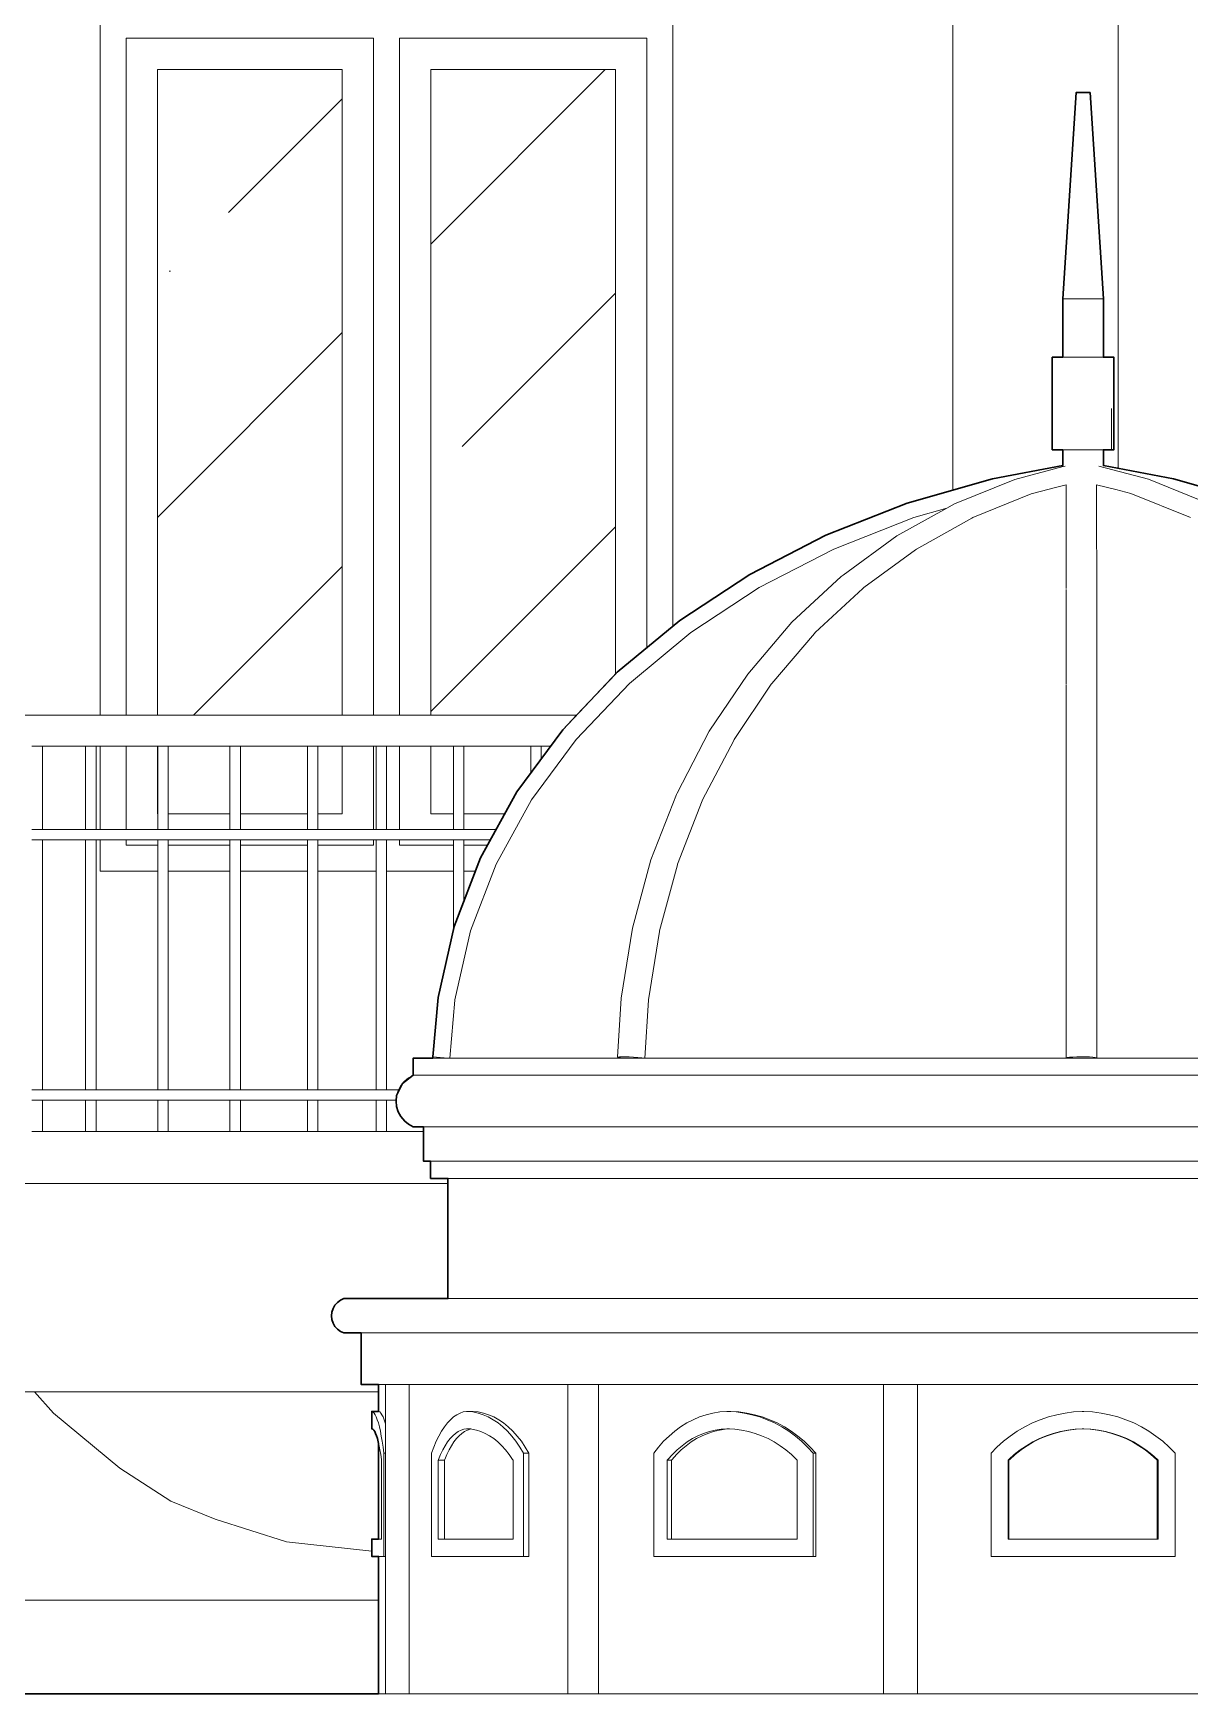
# Model space of a CAD drawing. Header units: millimetres. Extents: x -667 to -468, y -723 to -475.
# Drawn here: x -657.577 to -655.355, y -492.125 to -488.935 of the extents above; entities that cross this region are included whole.
import ezdxf

# ---------------------------------------------------------------- set-up
doc = ezdxf.new("R2010")
doc.units = ezdxf.units.MM
doc.layers.get('0').update_dxf_attribs({"lineweight": 9})
doc.layers.add('dinding', color=36, linetype='Continuous', lineweight=9)
doc.layers.add('NOTASI', color=250, linetype='Continuous', lineweight=5)

msp = doc.modelspace()

# ---------------------------------------------------------------- hatches: boundary and pattern name
at = {"layer": 'NOTASI'}
h = msp.add_hatch(dxfattribs=at)
h.set_pattern_fill('ANSI35', color=256, scale=0.1, style=0)
h.set_pattern_definition([(45, (-11.52194, 2.3887), (-0.4490128, 0.4490128), []), (45, (-11.0729, 2.3887), (-0.4490128, 0.4490128), [0.79375, -0.15875, 0, -0.15875])])
h.paths.add_polyline_path([(-653.9583, -489.0049), (-654.3133, -489.0049), (-654.3133, -490.2449), (-653.9583, -490.2449)])
h.paths.add_polyline_path([(-654.4833, -489.0049), (-654.8383, -489.0049), (-654.8383, -490.0284), (-654.7857, -490.063), (-654.6653, -490.1628), (-654.5872, -490.2449), (-654.4833, -490.2449)])
h.paths.add_polyline_path([(-656.4583, -489.0049), (-656.8133, -489.0049), (-656.8133, -490.2449), (-656.5329, -490.2449), (-656.4583, -490.1665)])
h.paths.add_polyline_path([(-656.9833, -489.0049), (-657.3383, -489.0049), (-657.3383, -490.2449), (-656.9833, -490.2449)])

# ---------------------------------------------------------------- linework, layer by layer
at = {"lineweight": 30}
msp.add_lwpolyline([(-655.2221, -489.838), (-655.3862, -489.7911), (-655.5211, -489.7658), (-655.5211, -489.7354), (-655.5007, -489.7354), (-655.5007, -489.5575), (-655.5211, -489.5575), (-655.5211, -489.4453), (-655.5465, -489.0493), (-655.5736, -489.0493), (-655.599, -489.4453), (-655.599, -489.5575), (-655.6194, -489.5575), (-655.6194, -489.7354), (-655.599, -489.7354), (-655.599, -489.7658), (-655.7339, -489.7911), (-655.898, -489.838), (-656.0541, -489.8996), (-656.2003, -489.9749), (-656.3344, -490.063), (-656.4548, -490.1628), (-656.5597, -490.2731), (-656.6477, -490.3923), (-656.7176, -490.5189), (-656.7683, -490.6513), (-656.7989, -490.7873), (-656.8091, -490.9014), (-656.8091, -490.9039), (-656.8468, -490.9039), (-656.8468, -490.9369), (-656.8674, -490.9526), (-656.8787, -490.976), (-656.8798, -490.9864), (-656.8787, -490.9969), (-656.8757, -491.0069), (-656.8708, -491.0162), (-656.8632, -491.0251), (-656.856, -491.031), (-656.8468, -491.0359), (-656.8268, -491.0359), (-656.8268, -491.1019), (-656.8135, -491.1019), (-656.8135, -491.1349), (-656.7802, -491.1349), (-656.7802, -491.3659), (-656.9799, -491.3659), (-656.9865, -491.3689), (-656.9924, -491.3732), (-656.9972, -491.3786), (-657.0008, -491.3848), (-657.0031, -491.3917), (-657.0038, -491.3989), (-657.0031, -491.4061), (-657.0008, -491.413), (-656.9972, -491.4193), (-656.9924, -491.4247), (-656.9865, -491.429), (-656.9799, -491.4319), (-656.9466, -491.4319), (-656.9466, -491.5309), (-656.9133, -491.5309), (-656.9133, -491.5826), (-656.9264, -491.5826), (-656.9264, -491.6157), (-656.9246, -491.6165), (-656.9228, -491.6183), (-656.9209, -491.621), (-656.9191, -491.6247), (-656.9173, -491.6293), (-656.9156, -491.6348), (-656.9133, -491.6439), (-656.9133, -491.8279), (-656.9264, -491.8279), (-656.9264, -491.8609), (-656.9133, -491.8609), (-656.9133, -492.1249), (-658.3733, -492.1249)], dxfattribs=at)
at = {"layer": 'dinding'}
for p, q in [((-655.81, -488.0329), (-655.81, -489.8128)), ((-655.4924, -488.0329), (-655.4924, -489.7712)), ((-657.4483, -488.8949), (-657.4483, -490.2449)), ((-656.3483, -488.8949), (-656.3483, -490.0745)), ((-657.3983, -488.9449), (-657.3983, -490.2449)), ((-656.9233, -488.9449), (-657.3983, -488.9449)), ((-656.9233, -490.2449), (-656.9233, -488.9449)), ((-656.3983, -488.9449), (-656.8733, -488.9449)), ((-656.8733, -490.2449), (-656.8733, -488.9449)), ((-656.3983, -490.116), (-656.3983, -488.9449)), ((-656.9833, -489.0049), (-657.3383, -489.0049)), ((-657.3383, -489.0049), (-657.3383, -490.2449)), ((-656.9833, -490.2449), (-656.9833, -489.0049)), ((-656.4583, -489.0049), (-656.8133, -489.0049)), ((-656.8133, -489.0049), (-656.8133, -490.2449)), ((-656.4583, -490.1665), (-656.4583, -489.0049)), ((-655.599, -489.4453), (-655.5736, -489.0493)), ((-655.5465, -489.0493), (-655.5736, -489.0493)), ((-655.5211, -489.4453), (-655.5465, -489.0493)), ((-655.599, -489.4453), (-655.599, -489.5575)), ((-655.599, -489.4453), (-655.5211, -489.4453)), ((-655.5211, -489.4453), (-655.5211, -489.5575)), ((-655.6194, -489.5575), (-655.6194, -489.7354)), ((-655.6194, -489.5575), (-655.599, -489.5575)), ((-655.599, -489.5575), (-655.5211, -489.5575)), ((-655.5007, -489.5575), (-655.5211, -489.5575)), ((-655.5007, -489.5575), (-655.5007, -489.7354)), ((-655.5057, -489.6562), (-655.5057, -489.7354)), ((-655.6194, -489.7354), (-655.599, -489.7354)), ((-655.599, -489.7354), (-655.599, -489.7658)), ((-655.599, -489.7354), (-655.5211, -489.7354)), ((-655.5211, -489.7354), (-655.5211, -489.7658)), ((-655.5211, -489.7354), (-655.5007, -489.7354)), ((-655.7339, -489.7911), (-655.599, -489.7658)), ((-655.6912, -489.7923), (-655.5982, -489.7676)), ((-655.599, -489.7658), (-655.599, -489.7663)), ((-655.5982, -489.7676), (-655.5946, -489.7667)), ((-655.4341, -489.7921), (-655.5297, -489.7667)), ((-655.5211, -489.7658), (-655.5216, -489.7657)), ((-655.4866, -489.7723), (-655.5211, -489.7658)), ((-655.3862, -489.7911), (-655.4866, -489.7723)), ((-655.898, -489.838), (-655.81, -489.8128)), ((-655.81, -489.8128), (-655.7339, -489.7911)), ((-655.8072, -489.8392), (-655.6912, -489.7923)), ((-655.6574, -489.8193), (-655.6104, -489.8069)), ((-655.6104, -489.8069), (-655.5927, -489.8025)), ((-655.5927, -489.8193), (-655.5927, -489.8025)), ((-655.534, -489.8069), (-655.534, -489.8025)), ((-655.534, -489.8025), (-655.4969, -489.8116)), ((-655.534, -489.8193), (-655.534, -489.8069)), ((-655.4969, -489.8116), (-655.468, -489.8193)), ((-655.3181, -489.839), (-655.4341, -489.7921)), ((-655.2221, -489.838), (-655.3862, -489.7911)), ((-656.0541, -489.8996), (-655.898, -489.838)), ((-655.8217, -489.8473), (-655.8072, -489.8392)), ((-655.7716, -489.8655), (-655.6597, -489.8202)), ((-655.6597, -489.8202), (-655.6574, -489.8193)), ((-655.5927, -489.8193), (-655.5927, -489.8205)), ((-655.5927, -489.8205), (-655.5927, -489.8655)), ((-655.534, -489.8202), (-655.534, -489.8193)), ((-655.534, -489.8655), (-655.534, -489.8202)), ((-655.3538, -489.8655), (-655.468, -489.8193)), ((-656.0387, -489.926), (-655.8852, -489.8655)), ((-655.9175, -489.9007), (-655.8217, -489.8473)), ((-655.8852, -489.8655), (-655.8217, -489.8473)), ((-655.8801, -489.926), (-655.7737, -489.8667)), ((-655.7737, -489.8667), (-655.7716, -489.8655)), ((-655.5927, -489.8655), (-655.5927, -489.867)), ((-655.5927, -489.867), (-655.5927, -489.926)), ((-655.534, -489.8667), (-655.534, -489.8655)), ((-655.534, -489.926), (-655.534, -489.8667)), ((-656.2003, -489.9749), (-656.0541, -489.8996)), ((-656.0207, -489.976), (-655.9175, -489.9007)), ((-656.1822, -489.9999), (-656.0387, -489.926)), ((-655.9815, -489.9999), (-655.882, -489.9274)), ((-655.882, -489.9274), (-655.8801, -489.926)), ((-655.5927, -489.926), (-655.5927, -489.9278)), ((-655.5927, -489.9278), (-655.5927, -489.9999)), ((-655.5339, -489.9274), (-655.534, -489.926)), ((-655.5339, -489.9999), (-655.5339, -489.9274)), ((-656.3344, -490.063), (-656.2003, -489.9749)), ((-656.3137, -490.0864), (-656.1822, -489.9999)), ((-656.1194, -490.0668), (-656.0248, -489.979)), ((-656.0745, -490.0864), (-655.9833, -490.0016)), ((-656.0248, -489.979), (-656.0207, -489.976)), ((-655.9833, -490.0016), (-655.9815, -489.9999)), ((-655.5927, -489.9999), (-655.5927, -490.002)), ((-655.5927, -490.0037), (-655.5927, -490.0864)), ((-655.5339, -490.0016), (-655.5339, -489.9999)), ((-655.5339, -490.0864), (-655.5339, -490.0016)), ((-656.3483, -490.0745), (-656.3344, -490.063)), ((-656.2042, -490.1663), (-656.1194, -490.0668)), ((-656.4315, -490.1841), (-656.3137, -490.0864)), ((-656.3983, -490.116), (-656.3483, -490.0745)), ((-656.1578, -490.1841), (-656.076, -490.0881)), ((-656.076, -490.0881), (-656.0745, -490.0864)), ((-655.5927, -490.0864), (-655.5927, -490.0886)), ((-655.5927, -490.0898), (-655.5927, -490.1841)), ((-655.5339, -490.0881), (-655.5339, -490.0864)), ((-655.5339, -490.1841), (-655.5339, -490.0881)), ((-656.4548, -490.1628), (-656.3983, -490.116)), ((-656.4583, -490.1665), (-656.4548, -490.1628)), ((-656.534, -490.2918), (-656.4315, -490.1841)), ((-656.5329, -490.2449), (-656.4583, -490.1665)), ((-656.2781, -490.2761), (-656.2042, -490.1663)), ((-656.2302, -490.2918), (-656.159, -490.1859)), ((-656.159, -490.1859), (-656.1578, -490.1841)), ((-655.5927, -490.1841), (-655.5927, -490.1864)), ((-655.5927, -490.1872), (-655.5927, -490.2918)), ((-655.5339, -490.1859), (-655.5339, -490.1841)), ((-655.5339, -490.2918), (-655.5339, -490.1859)), ((-657.7389, -490.2449), (-657.4483, -490.2449)), ((-657.4483, -490.2449), (-657.3983, -490.2449)), ((-657.3983, -490.2449), (-657.3383, -490.2449)), ((-657.3383, -490.2449), (-656.9833, -490.2449)), ((-656.9833, -490.2449), (-656.9233, -490.2449)), ((-656.8733, -490.2449), (-656.9233, -490.2449)), ((-656.8733, -490.2449), (-656.8133, -490.2449)), ((-656.5329, -490.2449), (-656.8133, -490.2449)), ((-656.5597, -490.2731), (-656.5329, -490.2449)), ((-656.6198, -490.408), (-656.534, -490.2918)), ((-656.5832, -490.3049), (-656.5597, -490.2731)), ((-656.3401, -490.3949), (-656.2781, -490.2761)), ((-656.2312, -490.2935), (-656.2302, -490.2918)), ((-655.5927, -490.2918), (-655.5928, -490.294)), ((-655.5339, -490.2935), (-655.5339, -490.2918)), ((-657.5593, -490.3049), (-657.5793, -490.3049)), ((-657.5593, -490.3049), (-657.5593, -490.4649)), ((-657.4762, -490.3049), (-657.5593, -490.3049)), ((-657.4762, -490.3049), (-657.4762, -490.4649)), ((-657.4562, -490.3049), (-657.4762, -490.3049)), ((-657.4562, -490.3049), (-657.4562, -490.4649)), ((-657.4483, -490.3049), (-657.4562, -490.3049)), ((-657.4483, -490.3049), (-657.4483, -490.4649)), ((-657.3983, -490.3049), (-657.4483, -490.3049)), ((-657.3983, -490.3049), (-657.3983, -490.4649)), ((-657.3383, -490.3049), (-657.3983, -490.3049)), ((-657.3383, -490.3049), (-657.3383, -490.4349)), ((-657.3375, -490.3049), (-657.3383, -490.3049)), ((-657.3375, -490.3049), (-657.3375, -490.4349)), ((-657.3175, -490.3049), (-657.3375, -490.3049)), ((-657.3175, -490.3049), (-657.3175, -490.4349)), ((-657.1989, -490.3049), (-657.3175, -490.3049)), ((-657.1989, -490.3049), (-657.1989, -490.4349)), ((-657.1789, -490.3049), (-657.1989, -490.3049)), ((-657.1789, -490.3049), (-657.1789, -490.4349)), ((-657.0501, -490.3049), (-657.1789, -490.3049)), ((-657.0501, -490.3049), (-657.0501, -490.4349)), ((-657.0301, -490.3049), (-657.0501, -490.3049)), ((-657.0301, -490.3049), (-657.0301, -490.4349)), ((-656.9833, -490.3049), (-657.0301, -490.3049)), ((-656.9833, -490.4349), (-656.9833, -490.3049)), ((-656.9233, -490.3049), (-656.9833, -490.3049)), ((-656.9233, -490.4649), (-656.9233, -490.3049)), ((-656.9183, -490.3049), (-656.9233, -490.3049)), ((-656.9183, -490.3049), (-656.9183, -490.4649)), ((-656.8983, -490.3049), (-656.9183, -490.3049)), ((-656.8983, -490.3049), (-656.8983, -490.4649)), ((-656.8733, -490.3049), (-656.8983, -490.3049)), ((-656.8733, -490.4649), (-656.8733, -490.3049)), ((-656.8133, -490.3049), (-656.8733, -490.3049)), ((-656.8133, -490.3049), (-656.8133, -490.4349)), ((-656.7696, -490.3049), (-656.8133, -490.3049)), ((-656.7696, -490.3049), (-656.7696, -490.4349)), ((-656.7496, -490.3049), (-656.7696, -490.3049)), ((-656.7496, -490.3049), (-656.7496, -490.4349)), ((-656.6208, -490.3049), (-656.7496, -490.3049)), ((-656.6208, -490.3049), (-656.6208, -490.3558)), ((-656.6008, -490.3049), (-656.6208, -490.3049)), ((-656.6008, -490.3049), (-656.6008, -490.3287)), ((-656.6008, -490.3287), (-656.5832, -490.3049)), ((-656.5832, -490.3049), (-656.6008, -490.3049)), ((-656.2909, -490.408), (-656.2312, -490.2935)), ((-655.5928, -490.2945), (-655.5928, -490.408)), ((-655.5339, -490.408), (-655.5339, -490.2935)), ((-656.6477, -490.3923), (-656.6208, -490.3558)), ((-656.6208, -490.3558), (-656.6008, -490.3287)), ((-656.6878, -490.5312), (-656.6198, -490.408)), ((-656.6712, -490.4349), (-656.6477, -490.3923)), ((-656.3902, -490.5233), (-656.3412, -490.3978)), ((-656.3412, -490.3978), (-656.3401, -490.3949)), ((-656.339, -490.5312), (-656.2915, -490.4096)), ((-656.2915, -490.4096), (-656.2909, -490.408)), ((-655.5928, -490.408), (-655.5928, -490.41)), ((-655.5928, -490.4103), (-655.5928, -490.5312)), ((-655.5339, -490.4096), (-655.5339, -490.408)), ((-655.5339, -490.5312), (-655.5339, -490.4096)), ((-657.3383, -490.4349), (-657.3375, -490.4349)), ((-657.3375, -490.4349), (-657.3375, -490.4649)), ((-657.3175, -490.4349), (-657.1989, -490.4349)), ((-657.3175, -490.4349), (-657.3175, -490.4649)), ((-657.1989, -490.4349), (-657.1989, -490.4649)), ((-657.1789, -490.4349), (-657.0501, -490.4349)), ((-657.1789, -490.4349), (-657.1789, -490.4649)), ((-657.0501, -490.4349), (-657.0501, -490.4649)), ((-657.0301, -490.4349), (-656.9833, -490.4349)), ((-657.0301, -490.4349), (-657.0301, -490.4649)), ((-656.8133, -490.4349), (-656.7696, -490.4349)), ((-656.7696, -490.4349), (-656.7696, -490.4649)), ((-656.7496, -490.4349), (-656.6712, -490.4349)), ((-656.7496, -490.4349), (-656.7496, -490.4649)), ((-656.6878, -490.4649), (-656.6712, -490.4349)), ((-657.5593, -490.4649), (-657.5793, -490.4649)), ((-657.4762, -490.4649), (-657.5593, -490.4649)), ((-657.4562, -490.4649), (-657.4762, -490.4649)), ((-657.4562, -490.4649), (-657.4483, -490.4649)), ((-657.4483, -490.4649), (-657.3983, -490.4649)), ((-657.3983, -490.4649), (-657.3375, -490.4649)), ((-657.3175, -490.4649), (-657.3375, -490.4649)), ((-657.1989, -490.4649), (-657.3175, -490.4649)), ((-657.1789, -490.4649), (-657.1989, -490.4649)), ((-657.1789, -490.4649), (-657.0501, -490.4649)), ((-657.0301, -490.4649), (-657.0501, -490.4649)), ((-657.0301, -490.4649), (-656.9233, -490.4649)), ((-656.9233, -490.4649), (-656.9183, -490.4649)), ((-656.9183, -490.4649), (-656.8983, -490.4649)), ((-656.8983, -490.4649), (-656.8733, -490.4649)), ((-656.8733, -490.4649), (-656.7696, -490.4649)), ((-656.7696, -490.4649), (-656.7496, -490.4649)), ((-656.7496, -490.4649), (-656.6878, -490.4649)), ((-656.6988, -490.4849), (-656.6878, -490.4649)), ((-657.5793, -490.4849), (-657.5593, -490.4849)), ((-657.5593, -490.4849), (-657.5593, -490.9649)), ((-657.5593, -490.4849), (-657.4762, -490.4849)), ((-657.4762, -490.4849), (-657.4762, -490.9649)), ((-657.4762, -490.4849), (-657.4562, -490.4849)), ((-657.4562, -490.4849), (-657.4562, -490.9649)), ((-657.4562, -490.4849), (-657.4483, -490.4849)), ((-657.4483, -490.4849), (-657.4483, -490.5449)), ((-657.4483, -490.4849), (-657.3983, -490.4849)), ((-657.3983, -490.4849), (-657.3983, -490.4949)), ((-657.3983, -490.4849), (-657.3375, -490.4849)), ((-657.3983, -490.4949), (-657.3375, -490.4949)), ((-657.3375, -490.4849), (-657.3175, -490.4849)), ((-657.3375, -490.4849), (-657.3375, -490.4949)), ((-657.3375, -490.4949), (-657.3375, -490.5449)), ((-657.3175, -490.4849), (-657.3175, -490.4949)), ((-657.3175, -490.4849), (-657.1989, -490.4849)), ((-657.3175, -490.4949), (-657.1989, -490.4949)), ((-657.3175, -490.4949), (-657.3175, -490.5449)), ((-657.1989, -490.4849), (-657.1989, -490.4949)), ((-657.1989, -490.4849), (-657.1789, -490.4849)), ((-657.1989, -490.4949), (-657.1989, -490.5449)), ((-657.1789, -490.4849), (-657.1789, -490.4949)), ((-657.1789, -490.4849), (-657.0501, -490.4849)), ((-657.1789, -490.4949), (-657.0501, -490.4949)), ((-657.1789, -490.4949), (-657.1789, -490.5449)), ((-657.0501, -490.4849), (-657.0501, -490.4949)), ((-657.0501, -490.4849), (-657.0301, -490.4849)), ((-657.0501, -490.4949), (-657.0501, -490.5449)), ((-657.0301, -490.4849), (-657.0301, -490.4949)), ((-657.0301, -490.4849), (-656.9233, -490.4849)), ((-657.0301, -490.4949), (-656.9233, -490.4949)), ((-657.0301, -490.4949), (-657.0301, -490.5449)), ((-656.9233, -490.4949), (-656.9233, -490.4849)), ((-656.9233, -490.4849), (-656.9183, -490.4849)), ((-656.9183, -490.4849), (-656.8983, -490.4849)), ((-656.9183, -490.4849), (-656.9183, -490.5449)), ((-656.8983, -490.4849), (-656.8733, -490.4849)), ((-656.8983, -490.4849), (-656.8983, -490.5449)), ((-656.8733, -490.4949), (-656.8733, -490.4849)), ((-656.8733, -490.4849), (-656.7696, -490.4849)), ((-656.8733, -490.4949), (-656.7696, -490.4949)), ((-656.7696, -490.4849), (-656.7696, -490.4949)), ((-656.7696, -490.4849), (-656.7496, -490.4849)), ((-656.7696, -490.4949), (-656.7696, -490.5449)), ((-656.7496, -490.4849), (-656.7496, -490.4949)), ((-656.7496, -490.4849), (-656.6988, -490.4849)), ((-656.7496, -490.4949), (-656.7043, -490.4949)), ((-656.7496, -490.4949), (-656.7496, -490.5449)), ((-656.7176, -490.5189), (-656.7043, -490.4949)), ((-656.7043, -490.4949), (-656.6988, -490.4849)), ((-657.4483, -490.5449), (-657.3375, -490.5449)), ((-657.3375, -490.5449), (-657.3375, -490.9649)), ((-657.3175, -490.5449), (-657.1989, -490.5449)), ((-657.3175, -490.5449), (-657.3175, -490.9649)), ((-657.1989, -490.5449), (-657.1989, -490.9649)), ((-657.1789, -490.5449), (-657.0501, -490.5449)), ((-657.1789, -490.5449), (-657.1789, -490.9649)), ((-657.0501, -490.5449), (-657.0501, -490.9649)), ((-657.0301, -490.5449), (-656.9183, -490.5449)), ((-657.0301, -490.5449), (-657.0301, -490.9649)), ((-656.9183, -490.5449), (-656.9183, -490.9649)), ((-656.8983, -490.5449), (-656.7696, -490.5449)), ((-656.8983, -490.5449), (-656.8983, -490.9649)), ((-656.7696, -490.5449), (-656.7696, -490.6572)), ((-656.7496, -490.5449), (-656.7275, -490.5449)), ((-656.7496, -490.5449), (-656.7496, -490.6025)), ((-656.7496, -490.6025), (-656.7275, -490.5449)), ((-656.737, -490.6597), (-656.6878, -490.5312)), ((-656.7275, -490.5449), (-656.7176, -490.5189)), ((-656.4257, -490.6543), (-656.3902, -490.5233)), ((-656.3738, -490.6597), (-656.3393, -490.5326)), ((-656.3393, -490.5326), (-656.339, -490.5312)), ((-655.5928, -490.5312), (-655.5928, -490.5329)), ((-655.5928, -490.533), (-655.5928, -490.6597)), ((-655.5339, -490.5326), (-655.5339, -490.5312)), ((-655.5339, -490.6597), (-655.5339, -490.5326)), ((-656.7683, -490.6513), (-656.7496, -490.6025)), ((-656.7989, -490.7873), (-656.7696, -490.6572)), ((-656.7696, -490.6572), (-656.7683, -490.6513)), ((-656.7668, -490.7918), (-656.737, -490.6597)), ((-656.4471, -490.7889), (-656.4257, -490.6543)), ((-656.3948, -490.7918), (-656.3739, -490.6607)), ((-656.3739, -490.6607), (-656.3738, -490.6597)), ((-655.5928, -490.6597), (-655.5928, -490.6609)), ((-655.5928, -490.661), (-655.5928, -490.7918)), ((-655.5339, -490.6607), (-655.5339, -490.6597)), ((-655.5339, -490.7918), (-655.5339, -490.6607)), ((-656.8091, -490.9014), (-656.7989, -490.7873)), ((-656.7767, -490.9039), (-656.7668, -490.7923)), ((-656.7668, -490.7923), (-656.7668, -490.7918)), ((-656.4543, -490.9023), (-656.4471, -490.7889)), ((-656.4019, -490.9039), (-656.3948, -490.7923)), ((-656.3948, -490.7923), (-656.3948, -490.7918)), ((-655.5928, -490.9039), (-655.5928, -490.7925)), ((-655.5339, -490.7923), (-655.5339, -490.7918)), ((-655.5339, -490.9039), (-655.5339, -490.7923)), ((-656.8468, -490.9369), (-656.8468, -490.9039)), ((-656.8468, -490.9039), (-656.7802, -490.9039)), ((-656.8468, -490.9039), (-656.7802, -490.9039)), ((-656.7802, -490.9039), (-656.8091, -490.9014)), ((-656.7802, -490.9039), (-656.7767, -490.9039)), ((-656.7767, -490.9039), (-656.4459, -490.9039)), ((-656.7767, -490.9039), (-656.7759, -490.9039)), ((-656.4699, -490.9039), (-656.4228, -490.9039)), ((-656.4543, -490.9023), (-656.4537, -490.9018)), ((-656.4526, -490.9029), (-656.4543, -490.9023)), ((-656.4537, -490.9018), (-656.4508, -490.9015)), ((-656.4487, -490.9036), (-656.4526, -490.9029)), ((-656.4508, -490.9015), (-656.4459, -490.9014)), ((-656.4459, -490.9039), (-656.4487, -490.9036)), ((-656.4459, -490.9014), (-656.4394, -490.9015)), ((-656.4459, -490.9039), (-656.4044, -490.9039)), ((-656.4394, -490.9015), (-656.4317, -490.9017)), ((-656.4317, -490.9017), (-656.4234, -490.9022)), ((-656.4234, -490.9022), (-656.4153, -490.9028)), ((-656.4153, -490.9028), (-656.4079, -490.9035)), ((-656.4079, -490.9035), (-656.4044, -490.9039)), ((-656.4044, -490.9039), (-656.4019, -490.9039)), ((-656.4019, -490.9039), (-655.5928, -490.9039)), ((-656.4019, -490.9039), (-656.3966, -490.9039)), ((-655.5928, -490.9039), (-655.5927, -490.9039)), ((-655.5927, -490.9036), (-655.5903, -490.9029)), ((-655.5927, -490.9039), (-655.5927, -490.9036)), ((-655.534, -490.9039), (-655.5927, -490.9039)), ((-655.5903, -490.9029), (-655.5858, -490.9023)), ((-655.5858, -490.9023), (-655.5795, -490.9018)), ((-655.5795, -490.9018), (-655.572, -490.9015)), ((-655.572, -490.9015), (-655.5638, -490.9014)), ((-655.5638, -490.9014), (-655.5556, -490.9015)), ((-655.5556, -490.9015), (-655.548, -490.9017)), ((-655.548, -490.9017), (-655.5415, -490.9022)), ((-655.5415, -490.9022), (-655.5368, -490.9028)), ((-655.5368, -490.9028), (-655.5342, -490.9035)), ((-655.5342, -490.9035), (-655.534, -490.9039)), ((-655.534, -490.9039), (-655.5339, -490.9039)), ((-655.5339, -490.9039), (-654.7235, -490.9039)), ((-655.5339, -490.9039), (-655.5273, -490.9039)), ((-656.8708, -490.9567), (-656.8752, -490.9649)), ((-656.8641, -490.9486), (-656.8708, -490.9567)), ((-656.856, -490.9419), (-656.8641, -490.9486)), ((-656.8468, -490.9369), (-656.856, -490.9419)), ((-654.2733, -490.9369), (-656.8468, -490.9369)), ((-657.5593, -490.9649), (-657.5793, -490.9649)), ((-657.5793, -490.9849), (-657.5593, -490.9849)), ((-657.4762, -490.9649), (-657.5593, -490.9649)), ((-657.5593, -490.9849), (-657.5593, -491.0449)), ((-657.4762, -490.9849), (-657.5593, -490.9849)), ((-657.4562, -490.9649), (-657.4762, -490.9649)), ((-657.4762, -490.9849), (-657.4762, -491.0449)), ((-657.4762, -490.9849), (-657.4562, -490.9849)), ((-657.4562, -490.9649), (-657.3375, -490.9649)), ((-657.4562, -490.9849), (-657.4562, -491.0449)), ((-657.4562, -490.9849), (-657.3375, -490.9849)), ((-657.3175, -490.9649), (-657.3375, -490.9649)), ((-657.3375, -490.9849), (-657.3375, -491.0449)), ((-657.3375, -490.9849), (-657.3175, -490.9849)), ((-657.3175, -490.9649), (-657.1989, -490.9649)), ((-657.3175, -490.9849), (-657.3175, -491.0449)), ((-657.1989, -490.9849), (-657.3175, -490.9849)), ((-657.1789, -490.9649), (-657.1989, -490.9649)), ((-657.1989, -490.9849), (-657.1989, -491.0449)), ((-657.1989, -490.9849), (-657.1789, -490.9849)), ((-657.1789, -490.9649), (-657.0501, -490.9649)), ((-657.1789, -490.9849), (-657.1789, -491.0449)), ((-657.1789, -490.9849), (-657.0501, -490.9849)), ((-657.0301, -490.9649), (-657.0501, -490.9649)), ((-657.0501, -490.9849), (-657.0501, -491.0449)), ((-657.0501, -490.9849), (-657.0301, -490.9849)), ((-657.0301, -490.9649), (-656.9183, -490.9649)), ((-657.0301, -490.9849), (-657.0301, -491.0449)), ((-657.0301, -490.9849), (-656.9183, -490.9849)), ((-656.9183, -490.9649), (-656.8983, -490.9649)), ((-656.9183, -490.9849), (-656.9183, -491.0449)), ((-656.9183, -490.9849), (-656.8983, -490.9849)), ((-656.8983, -490.9649), (-656.8752, -490.9649)), ((-656.8983, -490.9849), (-656.8796, -490.9849)), ((-656.8983, -490.9849), (-656.8983, -491.0449)), ((-656.8796, -490.9849), (-656.8798, -490.9864)), ((-656.8798, -490.9864), (-656.8787, -490.9969)), ((-656.8787, -490.976), (-656.8796, -490.9849)), ((-656.8757, -490.9659), (-656.8787, -490.976)), ((-656.8752, -490.9649), (-656.8757, -490.9659)), ((-656.8787, -490.9969), (-656.8757, -491.0069)), ((-656.8757, -491.0069), (-656.8708, -491.0162)), ((-656.8708, -491.0162), (-656.8641, -491.0243)), ((-656.8641, -491.0243), (-656.856, -491.031)), ((-657.5793, -491.0449), (-657.5593, -491.0449)), ((-657.5593, -491.0449), (-657.4762, -491.0449)), ((-657.4762, -491.0449), (-657.4562, -491.0449)), ((-657.3375, -491.0449), (-657.4562, -491.0449)), ((-657.3375, -491.0449), (-657.3175, -491.0449)), ((-657.3175, -491.0449), (-657.1989, -491.0449)), ((-657.1989, -491.0449), (-657.1789, -491.0449)), ((-657.1789, -491.0449), (-657.0501, -491.0449)), ((-657.0501, -491.0449), (-657.0301, -491.0449)), ((-657.0301, -491.0449), (-656.9183, -491.0449)), ((-656.9183, -491.0449), (-656.8983, -491.0449)), ((-656.8983, -491.0449), (-656.8268, -491.0449)), ((-656.856, -491.031), (-656.8468, -491.0359)), ((-656.8268, -491.0359), (-656.8468, -491.0359)), ((-656.8268, -491.0359), (-656.8268, -491.0449)), ((-654.2933, -491.0359), (-656.8268, -491.0359)), ((-656.8268, -491.0449), (-656.8268, -491.1019)), ((-656.8135, -491.1019), (-656.8268, -491.1019)), ((-656.8135, -491.1019), (-656.8135, -491.1349)), ((-654.3066, -491.1019), (-656.8135, -491.1019)), ((-657.6826, -491.1449), (-656.7802, -491.1449)), ((-656.7802, -491.1349), (-656.8135, -491.1349)), ((-656.7802, -491.1349), (-656.7802, -491.1449)), ((-654.3399, -491.1349), (-656.7802, -491.1349)), ((-656.7802, -491.1449), (-656.7802, -491.3659)), ((-656.9972, -491.3786), (-656.9924, -491.3732)), ((-656.9924, -491.3732), (-656.9865, -491.3689)), ((-656.9865, -491.3689), (-656.9799, -491.3659)), ((-656.7802, -491.3659), (-656.9799, -491.3659)), ((-654.3399, -491.3659), (-656.7802, -491.3659)), ((-657.0038, -491.3989), (-657.0031, -491.3917)), ((-657.0031, -491.4061), (-657.0038, -491.3989)), ((-657.0031, -491.3917), (-657.0008, -491.3848)), ((-657.0008, -491.413), (-657.0031, -491.4061)), ((-657.0008, -491.3848), (-656.9972, -491.3786)), ((-656.9972, -491.4193), (-657.0008, -491.413)), ((-656.9924, -491.4247), (-656.9972, -491.4193)), ((-656.9865, -491.429), (-656.9924, -491.4247)), ((-656.9799, -491.4319), (-656.9865, -491.429)), ((-656.9466, -491.4319), (-656.9799, -491.4319)), ((-656.9466, -491.4319), (-656.9466, -491.5309)), ((-654.1735, -491.4319), (-656.9466, -491.4319)), ((-656.9133, -491.5309), (-656.9466, -491.5309)), ((-656.9133, -491.5449), (-656.9133, -491.5309)), ((-656.9002, -491.5309), (-656.9133, -491.5309)), ((-656.9002, -491.6067), (-656.9002, -491.5309)), ((-656.9002, -491.5309), (-656.8547, -491.5309)), ((-656.8547, -491.5309), (-656.8547, -492.1249)), ((-656.55, -491.5309), (-656.8547, -491.5309)), ((-656.55, -492.1249), (-656.55, -491.5309)), ((-656.55, -491.5309), (-656.491, -491.5309)), ((-656.491, -491.5309), (-656.491, -492.1249)), ((-655.9433, -491.5309), (-656.491, -491.5309)), ((-655.9433, -492.1249), (-655.9433, -491.5309)), ((-655.8779, -491.5309), (-655.9433, -491.5309)), ((-655.8779, -491.5309), (-655.8779, -492.1249)), ((-655.8779, -491.5309), (-655.2422, -491.5309)), ((-657.5744, -491.5449), (-657.6398, -491.5449)), ((-657.5377, -491.5858), (-657.5744, -491.5449)), ((-656.9133, -491.5449), (-657.5744, -491.5449)), ((-656.9133, -491.5826), (-656.9133, -491.5449)), ((-657.4107, -491.6914), (-657.5377, -491.5858)), ((-656.9243, -491.5836), (-656.9264, -491.5826)), ((-656.9264, -491.6157), (-656.9264, -491.5826)), ((-656.9133, -491.5826), (-656.9264, -491.5826)), ((-656.9221, -491.5856), (-656.9243, -491.5836)), ((-656.92, -491.5888), (-656.9221, -491.5856)), ((-656.9179, -491.5931), (-656.92, -491.5888)), ((-656.9158, -491.5984), (-656.9179, -491.5931)), ((-656.9138, -491.6047), (-656.9158, -491.5984)), ((-656.9112, -491.5836), (-656.9133, -491.5826)), ((-656.909, -491.5856), (-656.9112, -491.5836)), ((-656.9069, -491.5888), (-656.909, -491.5856)), ((-656.9048, -491.5931), (-656.9069, -491.5888)), ((-656.9027, -491.5984), (-656.9048, -491.5931)), ((-656.9007, -491.6047), (-656.9027, -491.5984)), ((-656.7812, -491.6047), (-656.7753, -491.5984)), ((-656.7753, -491.5984), (-656.7693, -491.5931)), ((-656.7693, -491.5931), (-656.7631, -491.5888)), ((-656.7631, -491.5888), (-656.7569, -491.5856)), ((-656.7569, -491.5856), (-656.7506, -491.5836)), ((-656.7506, -491.5836), (-656.7442, -491.5826)), ((-656.7425, -491.5826), (-656.7442, -491.5826)), ((-656.7324, -491.5836), (-656.7425, -491.5826)), ((-656.732, -491.5826), (-656.7425, -491.5826)), ((-656.7224, -491.5856), (-656.7324, -491.5836)), ((-656.7219, -491.5836), (-656.732, -491.5826)), ((-656.7124, -491.5888), (-656.7224, -491.5856)), ((-656.7119, -491.5856), (-656.7219, -491.5836)), ((-656.7027, -491.5931), (-656.7124, -491.5888)), ((-656.702, -491.5888), (-656.7119, -491.5856)), ((-656.6931, -491.5984), (-656.7027, -491.5931)), ((-656.6922, -491.5931), (-656.702, -491.5888)), ((-656.6837, -491.6047), (-656.6931, -491.5984)), ((-656.6826, -491.5984), (-656.6922, -491.5931)), ((-656.6733, -491.6047), (-656.6826, -491.5984)), ((-656.3213, -491.6047), (-656.3091, -491.5984)), ((-656.3091, -491.5984), (-656.2966, -491.5931)), ((-656.2966, -491.5931), (-656.2839, -491.5888)), ((-656.2839, -491.5888), (-656.271, -491.5856)), ((-656.271, -491.5856), (-656.2579, -491.5836)), ((-656.2579, -491.5836), (-656.2447, -491.5826)), ((-656.2417, -491.5826), (-656.2447, -491.5826)), ((-656.2264, -491.5836), (-656.2417, -491.5826)), ((-656.2367, -491.5826), (-656.2417, -491.5826)), ((-656.2214, -491.5836), (-656.2367, -491.5826)), ((-656.2112, -491.5856), (-656.2264, -491.5836)), ((-656.2061, -491.5856), (-656.2214, -491.5836)), ((-656.1961, -491.5888), (-656.2112, -491.5856)), ((-656.1911, -491.5888), (-656.2061, -491.5856)), ((-656.1813, -491.5931), (-656.1961, -491.5888)), ((-656.1762, -491.5931), (-656.1911, -491.5888)), ((-656.1667, -491.5984), (-656.1813, -491.5931)), ((-656.1617, -491.5984), (-656.1762, -491.5931)), ((-656.1526, -491.6047), (-656.1667, -491.5984)), ((-656.1475, -491.6047), (-656.1617, -491.5984)), ((-655.6575, -491.6047), (-655.6422, -491.5984)), ((-655.6422, -491.5984), (-655.6266, -491.5931)), ((-655.6266, -491.5931), (-655.6107, -491.5888)), ((-655.6107, -491.5888), (-655.5946, -491.5856)), ((-655.5946, -491.5856), (-655.5782, -491.5836)), ((-655.5782, -491.5836), (-655.5618, -491.5826)), ((-655.56, -491.5826), (-655.5618, -491.5826)), ((-655.56, -491.5826), (-655.5583, -491.5826)), ((-655.5419, -491.5836), (-655.5583, -491.5826)), ((-655.5255, -491.5856), (-655.5419, -491.5836)), ((-655.5094, -491.5888), (-655.5255, -491.5856)), ((-655.4934, -491.5931), (-655.5094, -491.5888)), ((-655.4778, -491.5984), (-655.4934, -491.5931)), ((-655.4626, -491.6047), (-655.4778, -491.5984)), ((-656.9246, -491.6165), (-656.9264, -491.6157)), ((-656.9228, -491.6183), (-656.9246, -491.6165)), ((-656.9209, -491.621), (-656.9228, -491.6183)), ((-656.9191, -491.6247), (-656.9209, -491.621)), ((-656.9173, -491.6293), (-656.9191, -491.6247)), ((-656.9156, -491.6348), (-656.9173, -491.6293)), ((-656.9119, -491.6121), (-656.9138, -491.6047)), ((-656.91, -491.6205), (-656.9119, -491.6121)), ((-656.9082, -491.6298), (-656.91, -491.6205)), ((-656.9065, -491.64), (-656.9082, -491.6298)), ((-656.9002, -491.6067), (-656.9007, -491.6047)), ((-656.9002, -491.6629), (-656.9002, -491.6067)), ((-656.8026, -491.64), (-656.7976, -491.6298)), ((-656.7976, -491.6298), (-656.7923, -491.6205)), ((-656.7923, -491.6205), (-656.7868, -491.6121)), ((-656.7868, -491.6121), (-656.7812, -491.6047)), ((-656.7759, -491.6348), (-656.7708, -491.6293)), ((-656.7708, -491.6293), (-656.7656, -491.6247)), ((-656.7656, -491.6247), (-656.7603, -491.621)), ((-656.7637, -491.6348), (-656.7586, -491.6293)), ((-656.7603, -491.621), (-656.7549, -491.6183)), ((-656.7586, -491.6293), (-656.7534, -491.6247)), ((-656.7549, -491.6183), (-656.7494, -491.6165)), ((-656.7534, -491.6247), (-656.7481, -491.621)), ((-656.7494, -491.6165), (-656.7442, -491.6157)), ((-656.7481, -491.621), (-656.7427, -491.6183)), ((-656.7425, -491.6157), (-656.7442, -491.6157)), ((-656.7427, -491.6183), (-656.7372, -491.6165)), ((-656.7361, -491.6163), (-656.7425, -491.6157)), ((-656.7372, -491.6165), (-656.7361, -491.6163)), ((-656.7342, -491.6165), (-656.7361, -491.6163)), ((-656.7255, -491.6183), (-656.7342, -491.6165)), ((-656.7169, -491.621), (-656.7255, -491.6183)), ((-656.7085, -491.6247), (-656.7169, -491.621)), ((-656.7002, -491.6293), (-656.7085, -491.6247)), ((-656.6921, -491.6348), (-656.7002, -491.6293)), ((-656.6747, -491.6121), (-656.6837, -491.6047)), ((-656.6659, -491.6205), (-656.6747, -491.6121)), ((-656.6642, -491.6121), (-656.6733, -491.6047)), ((-656.6576, -491.6298), (-656.6659, -491.6205)), ((-656.6555, -491.6205), (-656.6642, -491.6121)), ((-656.6496, -491.64), (-656.6576, -491.6298)), ((-656.6471, -491.6298), (-656.6555, -491.6205)), ((-656.6391, -491.64), (-656.6471, -491.6298)), ((-656.3658, -491.64), (-656.3554, -491.6298)), ((-656.3554, -491.6298), (-656.3445, -491.6205)), ((-656.3445, -491.6205), (-656.3331, -491.6121)), ((-656.3331, -491.6121), (-656.3213, -491.6047)), ((-656.3104, -491.6348), (-656.2999, -491.6293)), ((-656.3024, -491.6348), (-656.2919, -491.6293)), ((-656.2999, -491.6293), (-656.2891, -491.6247)), ((-656.2919, -491.6293), (-656.281, -491.6247)), ((-656.2891, -491.6247), (-656.278, -491.621)), ((-656.281, -491.6247), (-656.27, -491.621)), ((-656.278, -491.621), (-656.2668, -491.6183)), ((-656.27, -491.621), (-656.2588, -491.6183)), ((-656.2668, -491.6183), (-656.2555, -491.6165)), ((-656.2588, -491.6183), (-656.2475, -491.6165)), ((-656.2555, -491.6165), (-656.2447, -491.6157)), ((-656.2475, -491.6165), (-656.239, -491.6159)), ((-656.2417, -491.6157), (-656.2447, -491.6157)), ((-656.239, -491.6159), (-656.2417, -491.6157)), ((-656.2292, -491.6165), (-656.239, -491.6159)), ((-656.216, -491.6183), (-656.2292, -491.6165)), ((-656.2029, -491.621), (-656.216, -491.6183)), ((-656.1901, -491.6247), (-656.2029, -491.621)), ((-656.1775, -491.6293), (-656.1901, -491.6247)), ((-656.1652, -491.6348), (-656.1775, -491.6293)), ((-656.1388, -491.6121), (-656.1526, -491.6047)), ((-656.1338, -491.6121), (-656.1475, -491.6047)), ((-656.1256, -491.6205), (-656.1388, -491.6121)), ((-656.1205, -491.6205), (-656.1338, -491.6121)), ((-656.1128, -491.6298), (-656.1256, -491.6205)), ((-656.1078, -491.6298), (-656.1205, -491.6205)), ((-656.1007, -491.64), (-656.1128, -491.6298)), ((-656.0957, -491.64), (-656.1078, -491.6298)), ((-655.7131, -491.64), (-655.7001, -491.6298)), ((-655.7001, -491.6298), (-655.6864, -491.6205)), ((-655.6864, -491.6205), (-655.6722, -491.6121)), ((-655.6722, -491.6121), (-655.6575, -491.6047)), ((-655.6439, -491.6348), (-655.6307, -491.6293)), ((-655.6422, -491.6348), (-655.629, -491.6293)), ((-655.6307, -491.6293), (-655.6172, -491.6247)), ((-655.629, -491.6293), (-655.6155, -491.6247)), ((-655.6172, -491.6247), (-655.6034, -491.621)), ((-655.6155, -491.6247), (-655.6017, -491.621)), ((-655.6034, -491.621), (-655.5894, -491.6183)), ((-655.6017, -491.621), (-655.5877, -491.6183)), ((-655.5894, -491.6183), (-655.5752, -491.6165)), ((-655.5877, -491.6183), (-655.5735, -491.6165)), ((-655.5752, -491.6165), (-655.5618, -491.6157)), ((-655.5735, -491.6165), (-655.56, -491.6157)), ((-655.56, -491.6157), (-655.5618, -491.6157)), ((-655.56, -491.6157), (-655.5583, -491.6157)), ((-655.5466, -491.6165), (-655.56, -491.6157)), ((-655.5449, -491.6165), (-655.5583, -491.6157)), ((-655.5324, -491.6183), (-655.5466, -491.6165)), ((-655.5307, -491.6183), (-655.5449, -491.6165)), ((-655.5184, -491.621), (-655.5324, -491.6183)), ((-655.5167, -491.621), (-655.5307, -491.6183)), ((-655.5046, -491.6247), (-655.5184, -491.621)), ((-655.5029, -491.6247), (-655.5167, -491.621)), ((-655.4911, -491.6293), (-655.5046, -491.6247)), ((-655.4894, -491.6293), (-655.5029, -491.6247)), ((-655.4779, -491.6348), (-655.4911, -491.6293)), ((-655.4762, -491.6348), (-655.4894, -491.6293)), ((-655.4479, -491.6121), (-655.4626, -491.6047)), ((-655.4336, -491.6205), (-655.4479, -491.6121)), ((-655.42, -491.6298), (-655.4336, -491.6205)), ((-655.407, -491.64), (-655.42, -491.6298)), ((-656.9139, -491.6412), (-656.9156, -491.6348)), ((-656.9133, -491.6439), (-656.9139, -491.6412)), ((-656.9133, -491.8279), (-656.9133, -491.6439)), ((-656.9123, -491.6485), (-656.9133, -491.6439)), ((-656.9107, -491.6565), (-656.9123, -491.6485)), ((-656.9093, -491.6654), (-656.9107, -491.6565)), ((-656.9049, -491.6511), (-656.9065, -491.64)), ((-656.9034, -491.6629), (-656.9049, -491.6511)), ((-656.9034, -491.8609), (-656.9034, -491.6629)), ((-656.9002, -491.6629), (-656.9034, -491.6629)), ((-656.9002, -491.8609), (-656.9002, -491.6629)), ((-656.8118, -491.6629), (-656.8074, -491.6511)), ((-656.8118, -491.8609), (-656.8118, -491.6629)), ((-656.8074, -491.6511), (-656.8026, -491.64)), ((-656.7945, -491.6654), (-656.7902, -491.6565)), ((-656.7902, -491.6565), (-656.7856, -491.6485)), ((-656.7856, -491.6485), (-656.7809, -491.6412)), ((-656.7823, -491.6654), (-656.778, -491.6565)), ((-656.7809, -491.6412), (-656.7759, -491.6348)), ((-656.778, -491.6565), (-656.7734, -491.6485)), ((-656.7734, -491.6485), (-656.7687, -491.6412)), ((-656.7687, -491.6412), (-656.7637, -491.6348)), ((-656.6842, -491.6412), (-656.6921, -491.6348)), ((-656.6766, -491.6485), (-656.6842, -491.6412)), ((-656.6694, -491.6565), (-656.6766, -491.6485)), ((-656.6625, -491.6654), (-656.6694, -491.6565)), ((-656.642, -491.6511), (-656.6496, -491.64)), ((-656.635, -491.6629), (-656.642, -491.6511)), ((-656.6316, -491.6511), (-656.6391, -491.64)), ((-656.635, -491.8609), (-656.635, -491.6629)), ((-656.6245, -491.6629), (-656.635, -491.6629)), ((-656.6245, -491.6629), (-656.6316, -491.6511)), ((-656.6245, -491.8609), (-656.6245, -491.6629)), ((-656.3849, -491.6629), (-656.3756, -491.6511)), ((-656.3849, -491.8609), (-656.3849, -491.6629)), ((-656.3756, -491.6511), (-656.3658, -491.64)), ((-656.349, -491.6654), (-656.34, -491.6565)), ((-656.341, -491.6654), (-656.332, -491.6565)), ((-656.34, -491.6565), (-656.3305, -491.6485)), ((-656.332, -491.6565), (-656.3225, -491.6485)), ((-656.3305, -491.6485), (-656.3207, -491.6412)), ((-656.3225, -491.6485), (-656.3126, -491.6412)), ((-656.3207, -491.6412), (-656.3104, -491.6348)), ((-656.3126, -491.6412), (-656.3024, -491.6348)), ((-656.1533, -491.6412), (-656.1652, -491.6348)), ((-656.1418, -491.6485), (-656.1533, -491.6412)), ((-656.1308, -491.6565), (-656.1418, -491.6485)), ((-656.1203, -491.6654), (-656.1308, -491.6565)), ((-656.0893, -491.6511), (-656.1007, -491.64)), ((-656.0842, -491.6511), (-656.0957, -491.64)), ((-656.0785, -491.6629), (-656.0893, -491.6511)), ((-656.0735, -491.6629), (-656.0842, -491.6511)), ((-656.0785, -491.8609), (-656.0785, -491.6629)), ((-656.0735, -491.6629), (-656.0785, -491.6629)), ((-656.0735, -491.8609), (-656.0735, -491.6629)), ((-655.7369, -491.6629), (-655.7254, -491.6511)), ((-655.7369, -491.8609), (-655.7369, -491.6629)), ((-655.7254, -491.6511), (-655.7131, -491.64)), ((-655.6921, -491.6654), (-655.6808, -491.6565)), ((-655.6904, -491.6654), (-655.6791, -491.6565)), ((-655.6808, -491.6565), (-655.669, -491.6485)), ((-655.6791, -491.6565), (-655.6673, -491.6485)), ((-655.669, -491.6485), (-655.6567, -491.6412)), ((-655.6673, -491.6485), (-655.655, -491.6412)), ((-655.6567, -491.6412), (-655.6439, -491.6348)), ((-655.655, -491.6412), (-655.6422, -491.6348)), ((-655.4651, -491.6412), (-655.4779, -491.6348)), ((-655.4634, -491.6412), (-655.4762, -491.6348)), ((-655.4528, -491.6485), (-655.4651, -491.6412)), ((-655.4511, -491.6485), (-655.4634, -491.6412)), ((-655.441, -491.6565), (-655.4528, -491.6485)), ((-655.4393, -491.6565), (-655.4511, -491.6485)), ((-655.4297, -491.6654), (-655.441, -491.6565)), ((-655.428, -491.6654), (-655.4393, -491.6565)), ((-655.3947, -491.6511), (-655.407, -491.64)), ((-655.3832, -491.6629), (-655.3947, -491.6511)), ((-655.3832, -491.8609), (-655.3832, -491.6629)), ((-657.3124, -491.7549), (-657.4107, -491.6914)), ((-656.9079, -491.675), (-656.9093, -491.6654)), ((-656.9077, -491.6764), (-656.9079, -491.675)), ((-656.9077, -491.8279), (-656.9077, -491.6764)), ((-656.7992, -491.6764), (-656.7986, -491.675)), ((-656.787, -491.6764), (-656.7992, -491.6764)), ((-656.7992, -491.8279), (-656.7992, -491.6764)), ((-656.7986, -491.675), (-656.7945, -491.6654)), ((-656.787, -491.6764), (-656.7864, -491.675)), ((-656.787, -491.8279), (-656.787, -491.6764)), ((-656.7864, -491.675), (-656.7823, -491.6654)), ((-656.6559, -491.675), (-656.6625, -491.6654)), ((-656.6551, -491.6764), (-656.6559, -491.675)), ((-656.6551, -491.8279), (-656.6551, -491.6764)), ((-656.3587, -491.6764), (-656.3575, -491.675)), ((-656.3506, -491.6764), (-656.3587, -491.6764)), ((-656.3587, -491.8279), (-656.3587, -491.6764)), ((-656.3575, -491.675), (-656.349, -491.6654)), ((-656.3506, -491.6764), (-656.3495, -491.675)), ((-656.3506, -491.8279), (-656.3506, -491.6764)), ((-656.3495, -491.675), (-656.341, -491.6654)), ((-656.1104, -491.675), (-656.1203, -491.6654)), ((-656.1091, -491.6764), (-656.1104, -491.675)), ((-656.1091, -491.8279), (-656.1091, -491.6764)), ((-655.7041, -491.6764), (-655.7027, -491.675)), ((-655.7024, -491.6764), (-655.7041, -491.6764)), ((-655.7041, -491.8279), (-655.7041, -491.6764)), ((-655.7027, -491.675), (-655.6921, -491.6654)), ((-655.7024, -491.6764), (-655.701, -491.675)), ((-655.7024, -491.8279), (-655.7024, -491.6764)), ((-655.701, -491.675), (-655.6904, -491.6654)), ((-655.4191, -491.675), (-655.4297, -491.6654)), ((-655.4173, -491.675), (-655.428, -491.6654)), ((-655.4177, -491.6764), (-655.4191, -491.675)), ((-655.4177, -491.6764), (-655.4159, -491.6764)), ((-655.4177, -491.8279), (-655.4177, -491.6764)), ((-655.4159, -491.6764), (-655.4173, -491.675)), ((-655.4159, -491.8279), (-655.4159, -491.6764)), ((-657.2273, -491.7894), (-657.3124, -491.7549)), ((-657.0905, -491.8332), (-657.2273, -491.7894)), ((-656.9264, -491.8511), (-657.0905, -491.8332)), ((-656.9264, -491.8511), (-656.9264, -491.8279)), ((-656.9133, -491.8279), (-656.9264, -491.8279)), ((-656.9264, -491.8609), (-656.9264, -491.8511)), ((-656.9077, -491.8279), (-656.9133, -491.8279)), ((-656.7992, -491.8279), (-656.787, -491.8279)), ((-656.787, -491.8279), (-656.7442, -491.8279)), ((-656.7425, -491.8279), (-656.7442, -491.8279)), ((-656.6551, -491.8279), (-656.7425, -491.8279)), ((-656.3587, -491.8279), (-656.3506, -491.8279)), ((-656.3506, -491.8279), (-656.2447, -491.8279)), ((-656.2417, -491.8279), (-656.2447, -491.8279)), ((-656.1091, -491.8279), (-656.2417, -491.8279)), ((-655.7041, -491.8279), (-655.7024, -491.8279)), ((-655.7024, -491.8279), (-655.5618, -491.8279)), ((-655.56, -491.8279), (-655.5618, -491.8279)), ((-655.56, -491.8279), (-655.5583, -491.8279)), ((-655.4177, -491.8279), (-655.5583, -491.8279)), ((-655.4177, -491.8279), (-655.4159, -491.8279)), ((-656.9133, -491.8609), (-656.9264, -491.8609)), ((-656.9133, -491.9449), (-656.9133, -491.8609)), ((-656.9133, -491.8609), (-656.9034, -491.8609)), ((-656.9002, -491.8609), (-656.9034, -491.8609)), ((-656.9002, -492.1249), (-656.9002, -491.8609)), ((-656.8118, -491.8609), (-656.7442, -491.8609)), ((-656.7425, -491.8609), (-656.7442, -491.8609)), ((-656.7425, -491.8609), (-656.635, -491.8609)), ((-656.6245, -491.8609), (-656.635, -491.8609)), ((-656.3849, -491.8609), (-656.2447, -491.8609)), ((-656.2417, -491.8609), (-656.2447, -491.8609)), ((-656.2417, -491.8609), (-656.0785, -491.8609)), ((-656.0735, -491.8609), (-656.0785, -491.8609)), ((-655.7369, -491.8609), (-655.5618, -491.8609)), ((-655.56, -491.8609), (-655.5618, -491.8609)), ((-655.56, -491.8609), (-655.5583, -491.8609)), ((-655.3832, -491.8609), (-655.5583, -491.8609)), ((-656.9133, -491.9449), (-658.0033, -491.9449)), ((-656.9133, -492.1249), (-656.9133, -491.9449)), ((-656.9133, -492.1249), (-658.0033, -492.1249)), ((-656.9133, -492.1249), (-656.9002, -492.1249)), ((-656.9002, -492.1249), (-656.8547, -492.1249)), ((-656.8547, -492.1249), (-656.55, -492.1249)), ((-656.55, -492.1249), (-656.491, -492.1249)), ((-656.491, -492.1249), (-655.9433, -492.1249)), ((-655.9433, -492.1249), (-655.8779, -492.1249)), ((-655.8779, -492.1249), (-655.2422, -492.1249))]:
    msp.add_line(p, q, dxfattribs=at)

doc.saveas('drawing.dxf')
